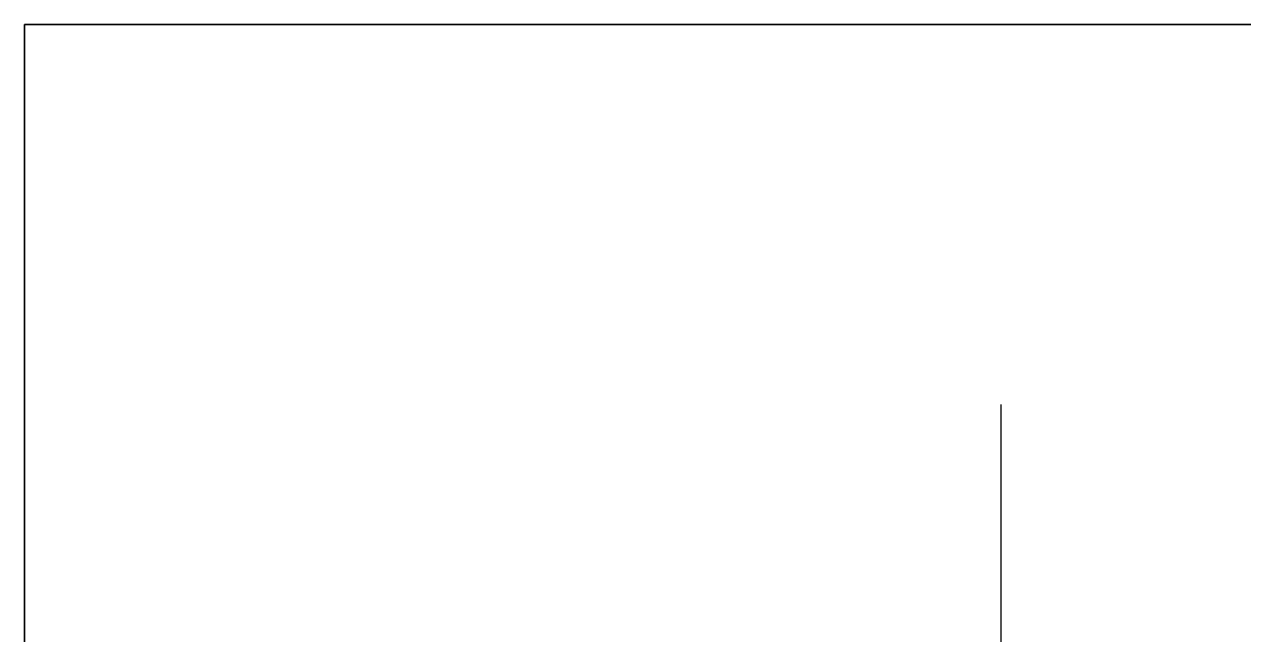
# Model space of a CAD drawing. Extents: x 20.4 to 35.8, y 9 to 15.3.
# Drawn here: x 20.445 to 21.935, y 14.183 to 14.929 of the extents above; entities that cross this region are included whole.
import ezdxf

# ---------------------------------------------------------------- set-up
doc = ezdxf.new("R2010")
doc.units = 0
doc.header["$MEASUREMENT"] = 0
for name, color, linetype in [('DLXFURN', 5, 'Continuous'), ('DLXLUM', 7, 'Continuous'), ('DLXSCENE', 7, 'Continuous')]:
    doc.layers.add(name, color=color, linetype=linetype)

# ---------------------------------------------------------------- blocks, each defined once
blk = doc.blocks.new('*U0')
at = {"color": 1}
blk.add_line((-0.32, 0), (-0.32, 0.5), dxfattribs=at)
blk = doc.blocks.new('*U6')
for p, q in [((-1.1553, 0.829), (-1.1553, -1.1)), ((1.8727, 0.829), (-1.1553, 0.829)), ((-1.1553, -1.1), (-1.1553, 0.829)), ((-1.1553, 0.829), (1.8727, 0.829))]:
    blk.add_line(p, q)
blk = doc.blocks.new('*U7')
for p, q in [((20.4447, 14.929), (23.4747, 14.929)), ((23.4747, 14.929), (20.4447, 14.929)), ((20.4447, 14.929), (20.4447, 14.929)), ((20.4447, 9), (20.4447, 14.929)), ((20.4447, 14.929), (20.4447, 14.929)), ((20.4447, 14.929), (20.4447, 9))]:
    blk.add_line(p, q)
blk = doc.blocks.new('*U8')
for p, q in [((20.4447, 9), (20.4447, 14.929)), ((20.4447, 14.929), (23.4747, 14.929))]:
    blk.add_line(p, q)
blk = doc.blocks.new('*U9')
for p, q in [((23.4747, 14.929), (20.4447, 14.929)), ((20.4447, 14.929), (20.4447, 9))]:
    blk.add_line(p, q)

msp = doc.modelspace()

# ---------------------------------------------------------------- block references
at = {"layer": 'DLXFURN'}
msp.add_blockref('*U6', (21.6, 14.1), dxfattribs=at)
at = {"layer": 'DLXLUM'}
msp.add_blockref('*U0', (21.9587, 13.9645), dxfattribs=at)
at = {"layer": 'DLXSCENE'}
for name in ['*U7', '*U8', '*U9']:
    msp.add_blockref(name, (0, 0), dxfattribs=at)

doc.saveas('drawing.dxf')
